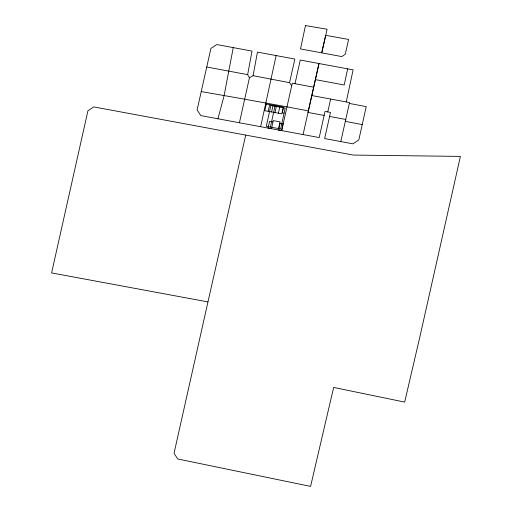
<?xml version="1.0" encoding="UTF-8"?>
<svg xmlns="http://www.w3.org/2000/svg" width="512" height="512" viewBox="0 0 512 512"><rect width="100%" height="100%" fill="white"/><g stroke="black" fill="none" stroke-linecap="round" stroke-linejoin="round"><path stroke-width="0.77" d="M233.248 47.616L224.07 95.808L217.946 118.778M239.43 122.765L249.44 77.773L247.654 74.643L252.006 51.098L216.774 44.563L210.912 48.41L197.114 109.971L200.864 115.61L319.219 137.568L325.037 111.43L330.47 112.422L324.659 138.573L352.934 143.827L358.81 139.968L366.221 106.637L349.344 103.418M253.088 75.68L257.44 52.102L294.848 59.053L289.562 82.675L291.712 85.869M276.134 55.578L260.653 126.701M346.253 101.939L353.107 69.856L347.667 68.851L344.224 84.979L315.386 79.61L308.026 112.454L324.166 115.437M268.205 111.341L269.677 104.627M271.61 111.955L273.082 105.248M270.4 127.078L274.976 106.214M275.008 112.57L276.48 105.862M278.406 113.184L279.878 106.477M278.899 128.621L280.013 123.552L281.741 123.866M283.482 107.757L282.368 112.819L284.102 113.133M295.002 83.699L300.269 60.058L347.667 68.851M207.962 301.92L174.035 453.293L177.722 458.97L310.586 486.4L333.645 387.437L404.672 402.099L419.686 337.658L460.403 156.403L353.389 155.072L93.792 106.912L87.936 110.752L51.597 272.909L207.962 301.92L245.702 135.091M303.072 134.579L318.976 63.52L315.386 79.61M340.794 141.574L345.754 119.437L329.587 116.448M327.757 111.93L330.675 99.053M281.658 130.598L292.282 83.181L313.677 87.206M249.44 77.773L253.069 75.68L289.562 82.675M308.371 110.893C272.71 104.134 236.986 97.792 201.235 91.578M272.947 121.952L269.549 121.338L268.077 128.045L271.475 128.659L273.242 120.621L280.045 121.85L278.278 129.894L281.677 130.509L283.149 123.802L279.75 123.187M311.802 95.552L349.542 102.547L345.318 121.363L362.234 124.589M206.746 66.995L247.654 74.643M305.459 25.6L300.518 48.922L341.773 56.576L345.28 54.259L348.589 39.437L325.709 35.334L321.715 52.851L327.098 29.216L305.459 25.6M266.278 104.013L264.806 110.72L281.811 113.805L283.283 107.091L266.278 104.013M270.861 105.472L266.285 126.336L280.634 128.934L285.21 108.07L270.861 105.472"/></g></svg>
